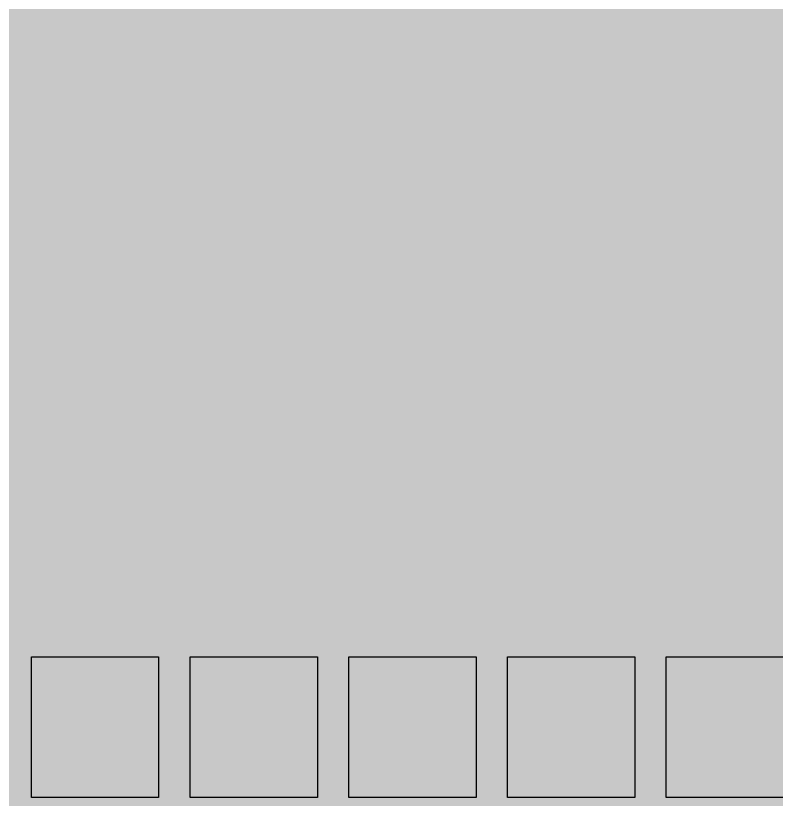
# Model space of a CAD drawing. Header units: centimetres. Extents: x 0 to 1814864, y -139216 to 99734.
# Drawn here: x 851658.7 to 851779.4, y -25031.9 to -24907.5 of the extents above; entities that cross this region are included whole.
import ezdxf

# ---------------------------------------------------------------- set-up
doc = ezdxf.new("R2010")
doc.units = ezdxf.units.CM
doc.header["$LTSCALE"] = 4
for name, color, linetype in [('0.2', 2, 'Continuous'), ('0.4', 4, 'Continuous'), ('0.6', 6, 'Continuous')]:
    doc.layers.add(name, color=color, linetype=linetype)

msp = doc.modelspace()

# ---------------------------------------------------------------- hatches: boundary and pattern name
at = {"layer": '0.2', "true_color": 0x000000}
h = msp.add_hatch(color=18, dxfattribs=at)
h.dxf.hatch_style = 1
h.paths.add_polyline_path([(851731.755, -25009.237), (851711.555, -25009.237), (851711.555, -25031.592), (851731.755, -25031.592)])
h.paths.add_polyline_path([(851706.555, -25009.237), (851686.355, -25009.237), (851686.355, -25031.592), (851706.555, -25031.592)])
h.paths.add_polyline_path([(851681.355, -25009.237), (851661.155, -25009.237), (851661.155, -25031.592), (851681.355, -25031.592)])
h.paths.add_polyline_path([(851656.155, -25009.237), (851635.955, -25009.237), (851635.955, -25031.592), (851656.155, -25031.592)])
h.paths.add_polyline_path([(851630.955, -25009.237), (851610.755, -25009.237), (851610.755, -25031.592), (851630.955, -25031.592)])
h.paths.add_polyline_path([(851605.755, -25009.237), (851585.555, -25009.237), (851585.555, -25031.592), (851605.755, -25031.592)])
h.paths.add_polyline_path([(851580.555, -25009.237), (851560.355, -25009.237), (851560.355, -25031.592), (851580.555, -25031.592)])
h.paths.add_polyline_path([(851555.355, -25009.237), (851535.155, -25009.237), (851535.155, -25031.592), (851555.355, -25031.592)])
h.paths.add_polyline_path([(851530.155, -25009.237), (851509.955, -25009.237), (851509.955, -25031.592), (851530.155, -25031.592)])
h.paths.add_polyline_path([(851504.955, -25009.237), (851484.755, -25009.237), (851484.755, -25031.592), (851504.955, -25031.592)])
h.paths.add_polyline_path([(851479.755, -25009.237), (851459.555, -25009.237), (851459.555, -25031.592), (851479.755, -25031.592)])
h.paths.add_polyline_path([(851454.555, -25009.237), (851434.355, -25009.237), (851434.355, -25031.592), (851454.555, -25031.592)])
h.paths.add_polyline_path([(851429.355, -25009.237), (851409.155, -25009.237), (851409.155, -25031.592), (851429.355, -25031.592)])
h.paths.add_polyline_path([(851404.155, -25009.237), (851383.955, -25009.237), (851383.955, -25031.592), (851404.155, -25031.592)])
h = msp.add_hatch(color=18, dxfattribs=at)
h.dxf.hatch_style = 1
h.paths.add_polyline_path([(852084.555, -25009.237), (852064.355, -25009.237), (852064.355, -25031.592), (852084.555, -25031.592)])
h.paths.add_polyline_path([(852059.355, -25009.237), (852039.155, -25009.237), (852039.155, -25031.592), (852059.355, -25031.592)])
h.paths.add_polyline_path([(852034.155, -25009.237), (852013.955, -25009.237), (852013.955, -25031.592), (852034.155, -25031.592)])
h.paths.add_polyline_path([(852008.955, -25009.237), (851988.755, -25009.237), (851988.755, -25031.592), (852008.955, -25031.592)])
h.paths.add_polyline_path([(851983.755, -25009.237), (851963.555, -25009.237), (851963.555, -25031.592), (851983.755, -25031.592)])
h.paths.add_polyline_path([(851958.555, -25009.237), (851938.355, -25009.237), (851938.355, -25031.592), (851958.555, -25031.592)])
h.paths.add_polyline_path([(851933.355, -25009.237), (851913.155, -25009.237), (851913.155, -25031.592), (851933.355, -25031.592)])
h.paths.add_polyline_path([(851908.155, -25009.237), (851887.955, -25009.237), (851887.955, -25031.592), (851908.155, -25031.592)])
h.paths.add_polyline_path([(851882.955, -25009.237), (851862.755, -25009.237), (851862.755, -25031.592), (851882.955, -25031.592)])
h.paths.add_polyline_path([(851857.755, -25009.237), (851837.555, -25009.237), (851837.555, -25031.592), (851857.755, -25031.592)])
h.paths.add_polyline_path([(851832.555, -25009.237), (851812.355, -25009.237), (851812.355, -25031.592), (851832.555, -25031.592)])
h.paths.add_polyline_path([(851807.355, -25009.237), (851787.155, -25009.237), (851787.155, -25031.592), (851807.355, -25031.592)])
h.paths.add_polyline_path([(851782.155, -25009.237), (851761.955, -25009.237), (851761.955, -25031.592), (851782.155, -25031.592)])
h.paths.add_polyline_path([(851756.955, -25009.237), (851736.755, -25009.237), (851736.755, -25031.592), (851756.955, -25031.592)])
at = {"layer": '0.4', "true_color": 0xf8f3ec}
h = msp.add_hatch(color=7, dxfattribs=at)
h.dxf.hatch_style = 1
h.paths.add_polyline_path([(861342.461, -28259.322), (861342.461, -19037.773), (839953.654, -19037.773), (839953.654, -28259.322)])

# ---------------------------------------------------------------- linework, layer by layer
at = {"layer": '0.6'}
for points in [[(851661.155, -25009.237), (851681.355, -25009.237), (851681.355, -25031.592), (851661.155, -25031.592)], [(851686.355, -25009.237), (851706.555, -25009.237), (851706.555, -25031.592), (851686.355, -25031.592)], [(851711.555, -25009.237), (851731.755, -25009.237), (851731.755, -25031.592), (851711.555, -25031.592)], [(851736.755, -25009.237), (851756.955, -25009.237), (851756.955, -25031.592), (851736.755, -25031.592)], [(851761.955, -25009.237), (851782.155, -25009.237), (851782.155, -25031.592), (851761.955, -25031.592)]]:
    msp.add_lwpolyline(points, close=True, dxfattribs=at)

doc.saveas('drawing.dxf')
